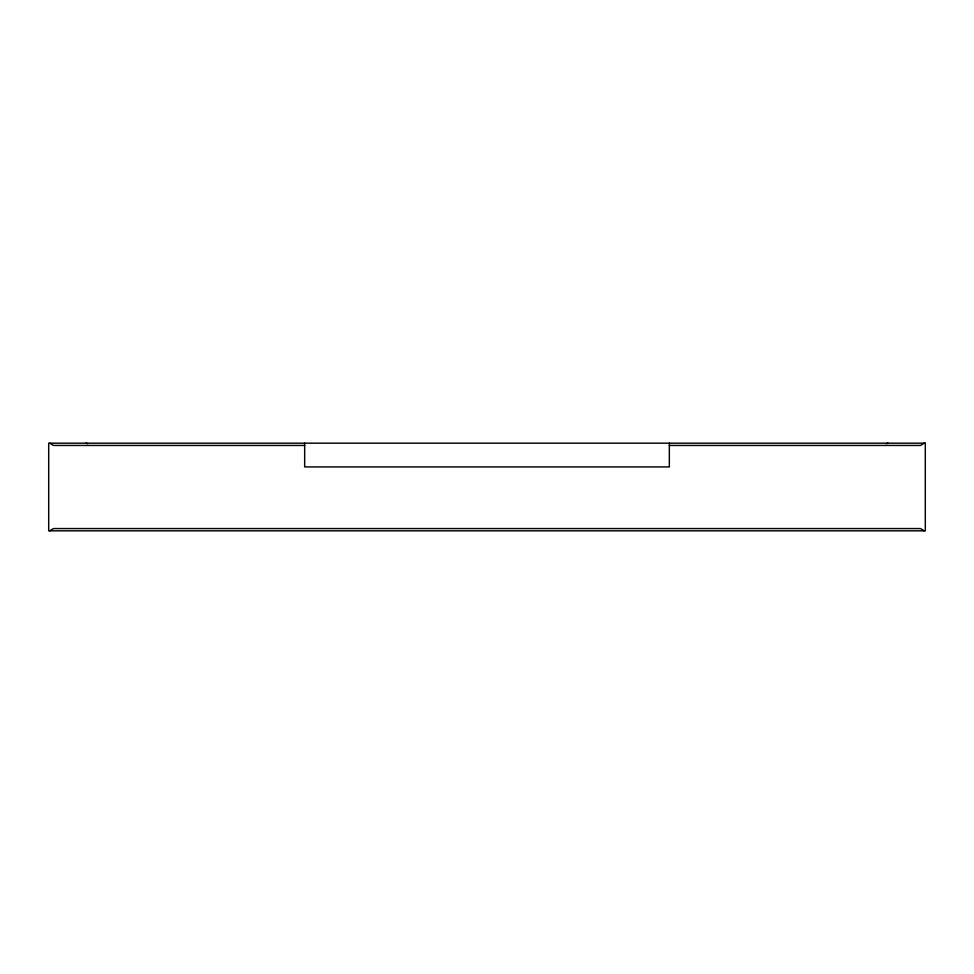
<?xml version="1.0" encoding="UTF-8"?>
<svg xmlns="http://www.w3.org/2000/svg" width="974" height="974" viewBox="0 0 974 974"><rect width="100%" height="100%" fill="white"/><g stroke="black" fill="none" stroke-linecap="round" stroke-linejoin="round"><path stroke-width="1.46" d="M49.832 530.818L53.253 528.663A4.066 2.873 0 0 1 54.361 528.553L919.639 528.553A4.066 2.873 0 0 1 920.747 528.663L924.168 530.818M924.168 443.182L920.747 445.337A4.066 2.873 0 0 1 919.639 445.447L669.333 445.447M886.437 443.657L888.008 443.182M304.667 445.447L54.361 445.447A4.066 2.873 0 0 1 53.253 445.337L49.832 443.182M85.992 443.182L87.563 443.657M669.333 443.182L669.333 466.923L304.667 466.923L304.667 443.182M925.3 443.182L48.7 443.182L48.7 530.818L925.3 530.818L925.3 443.182"/></g></svg>
